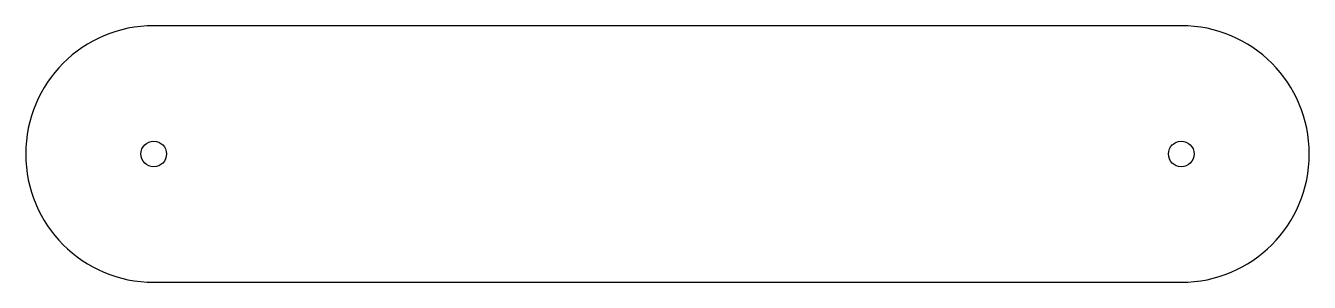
# Model space of a CAD drawing. Header units: millimetres. Extents: x -1036 to -585, y 98 to 188.
import ezdxf

# ---------------------------------------------------------------- set-up
doc = ezdxf.new("R2010")
doc.units = ezdxf.units.MM
doc.layers.get('0').update_dxf_attribs({"linetype": 'CONTINUOUS'})

msp = doc.modelspace()

# ---------------------------------------------------------------- linework, layer by layer
msp.add_lwpolyline([(-630, 188.1), (-990.9, 188.1, 1), (-990.9, 98.1), (-630, 98.1, 1)], format="xyb", close=True)
for centre in [(-990.9, 143.1), (-630, 143.1)]:
    msp.add_circle(centre, 4.5)

doc.saveas('drawing.dxf')
